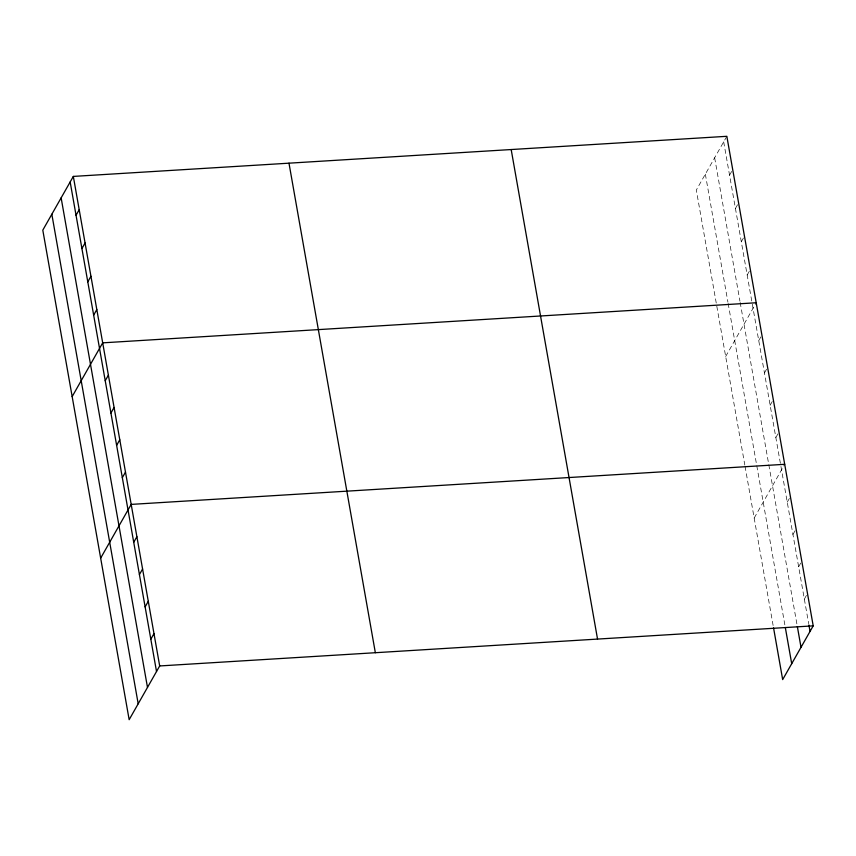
<?xml version="1.0" encoding="UTF-8"?>
<svg xmlns="http://www.w3.org/2000/svg" width="856" height="856" viewBox="0 0 856 856"><rect width="100%" height="100%" fill="white"/><g stroke="black" fill="none" stroke-linecap="round" stroke-linejoin="round"><path stroke-width="0.64" stroke-dasharray="4.28 3.21" d="M726.84 136.307L696.313 190.053L744.827 465.054M729.558 175.17L732.715 169.606M735.432 208.457L738.589 202.893M741.296 241.745L744.463 236.181M747.17 275.033L750.338 269.469M725.674 356.492L756.201 302.757M758.748 340.635L761.904 335.06M764.44 372.938L767.607 367.374M770.143 405.252L773.3 399.688M775.846 437.555L779.003 431.991M754.179 518.04L784.706 464.305M787.242 502.172L790.398 496.608M792.945 534.486L796.101 528.922M798.637 566.8L801.805 561.236M804.34 599.104L806.866 594.653M723.684 141.871L808.674 623.66M714.653 157.772L739.948 301.173M740.173 302.457L797.129 625.34M705.344 174.153L727.932 302.189M728.156 303.473L785.091 626.218M745.052 466.349L773.321 626.603"/><path stroke-width="1.28" d="M73.327 176.411L42.8 230.146L129.16 719.693L159.687 665.947L73.327 176.411L726.84 136.307L813.2 625.854L782.673 679.589L773.557 627.897M76.045 215.263L79.201 209.699M81.909 248.55L85.076 242.986M87.783 281.838L90.95 276.274M93.657 315.126L96.814 309.562M72.161 396.596L102.688 342.849L756.201 302.757M105.224 380.727L108.391 375.163M110.927 413.031L114.083 407.467M116.63 445.345L119.787 439.781M122.322 477.659L125.49 472.095M100.655 558.144L131.182 504.398L784.706 464.305M133.729 542.276L136.885 536.712M139.421 574.579L142.588 569.015M145.124 606.893L148.281 601.329M150.827 639.207L153.984 633.633M159.687 665.947L813.2 625.854M808.899 624.955L810.043 631.418M797.364 626.635L801.013 647.318M785.316 627.502L791.704 663.689M511.182 149.543L597.542 639.079M288.986 163.175L375.345 652.711M70.171 181.975L156.52 671.511M61.14 197.875L147.489 687.411M51.831 214.246L138.191 703.793"/></g></svg>
